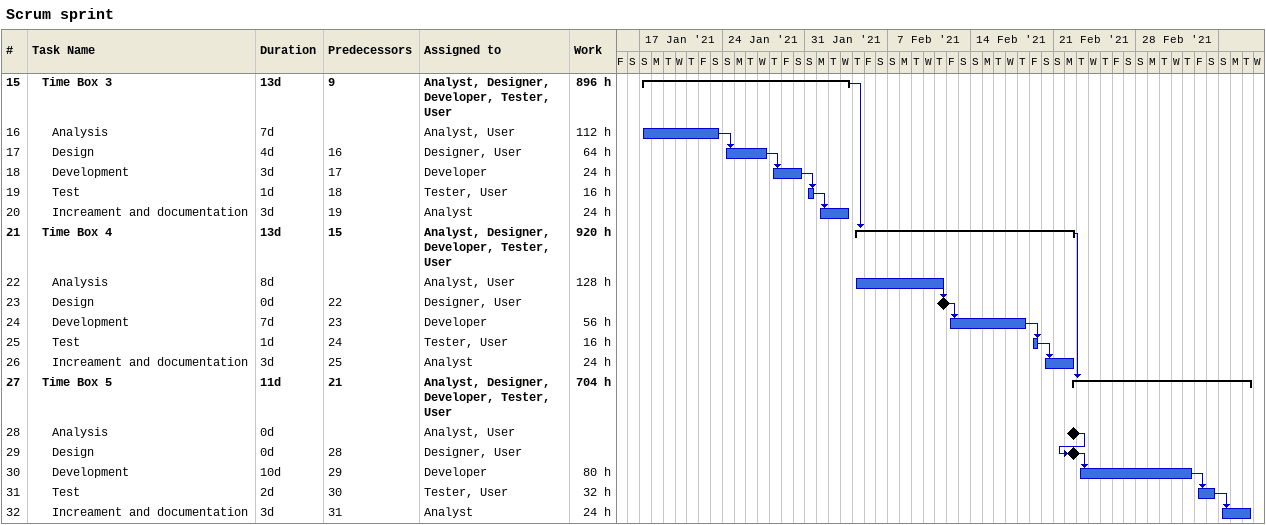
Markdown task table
Scrum sprint

| ID | Level | Task | Duration | Start | Finish | Predecessors | Resources | Work (h) |
|---|---|---|---|---|---|---|---|---|
| 15 | 2 | **Time Box 3** | 13d | 2021-01-17 | 2021-02-03 | 9 | Analyst, Designer, Developer, Tester, User | 896 |
| 16 | 3 | Analysis | 7d | 2021-01-17 | 2021-01-23 |  | Analyst, User | 112 |
| 17 | 3 | Design | 4d | 2021-01-24 | 2021-01-27 | 16 | Designer, User | 64 |
| 18 | 3 | Development | 3d | 2021-01-28 | 2021-01-30 | 17 | Developer | 24 |
| 19 | 3 | Test | 1d | 2021-01-31 | 2021-01-31 | 18 | Tester, User | 16 |
| 20 | 3 | Increament and documentation | 3d | 2021-02-01 | 2021-02-03 | 19 | Analyst | 24 |
| 21 | 2 | **Time Box 4** | 13d | 2021-02-04 | 2021-02-22 | 15 | Analyst, Designer, Developer, Tester, User | 920 |
| 22 | 3 | Analysis | 8d | 2021-02-04 | 2021-02-11 |  | Analyst, User | 128 |
| 23 | 3 | Design | 0d | 2021-02-11 | 2021-02-11 | 22 | Designer, User |  |
| 24 | 3 | Development | 7d | 2021-02-12 | 2021-02-18 | 23 | Developer | 56 |
| 25 | 3 | Test | 1d | 2021-02-19 | 2021-02-19 | 24 | Tester, User | 16 |
| 26 | 3 | Increament and documentation | 3d | 2021-02-20 | 2021-02-22 | 25 | Analyst | 24 |
| 27 | 2 | **Time Box 5** | 11d | 2021-02-22 | 2021-03-09 | 21 | Analyst, Designer, Developer, Tester, User | 704 |
| 28 | 3 | Analysis | 0d | 2021-02-22 | 2021-02-22 |  | Analyst, User |  |
| 29 | 3 | Design | 0d | 2021-02-22 | 2021-02-22 | 28 | Designer, User |  |
| 30 | 3 | Development | 10d | 2021-02-23 | 2021-03-04 | 29 | Developer | 80 |
| 31 | 3 | Test | 2d | 2021-03-05 | 2021-03-06 | 30 | Tester, User | 32 |
| 32 | 3 | Increament and documentation | 3d | 2021-03-07 | 2021-03-09 | 31 | Analyst | 24 |
